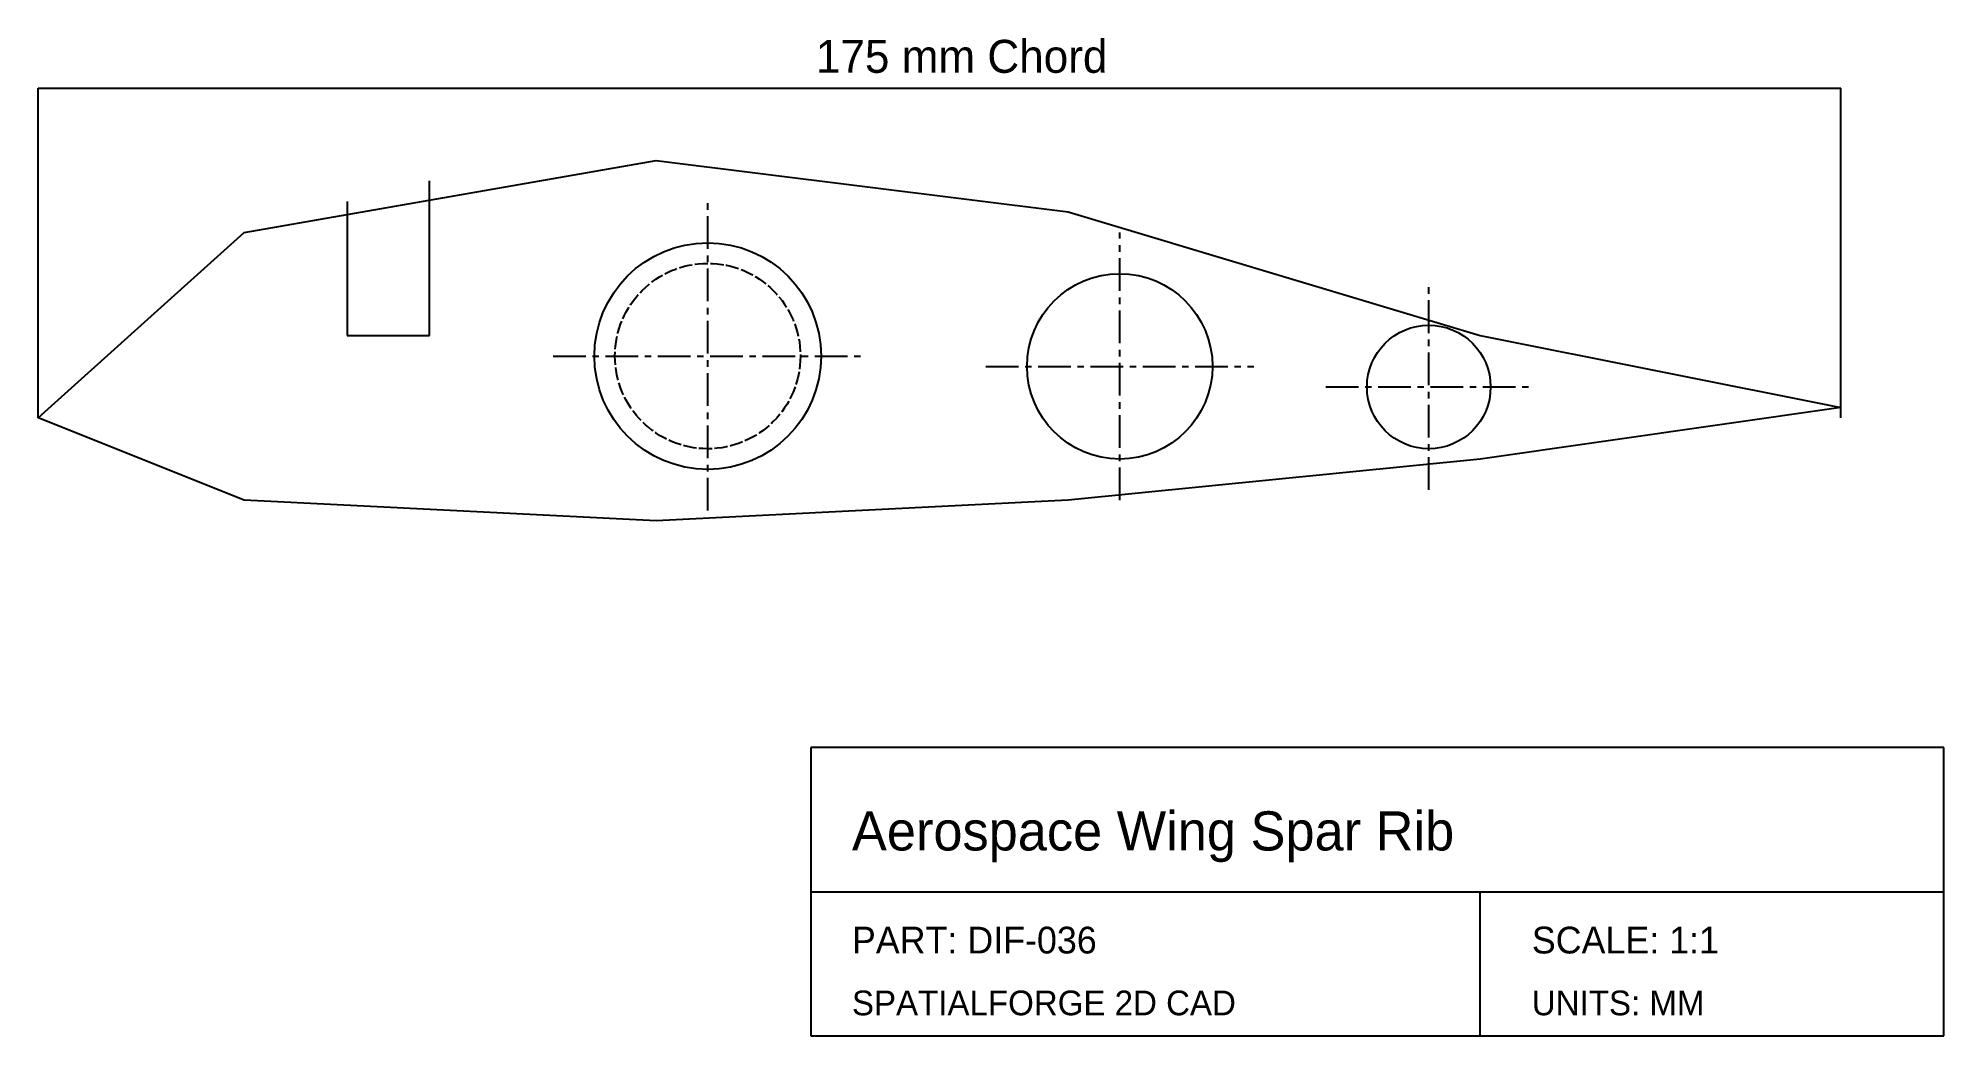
# Model space of a CAD drawing. Header units: millimetres. Extents: x 20 to 205, y -10 to 87.
import ezdxf

# ---------------------------------------------------------------- set-up
doc = ezdxf.new("R2010")
doc.units = ezdxf.units.MM
doc.linetypes.add('CENTER', pattern=[5.08, 3.175, -0.635, 0.635, -0.635])
doc.linetypes.add('DASHED', pattern=[1.524, 1.27, -0.254])
for name, color, linetype in [('CENTER', 1, 'CENTER'), ('DIM', 3, 'CONTINUOUS'), ('HIDDEN', 8, 'DASHED'), ('TITLE', 5, 'CONTINUOUS'), ('VISIBLE', 7, 'CONTINUOUS')]:
    doc.layers.add(name, color=color, linetype=linetype)

msp = doc.modelspace()

# ---------------------------------------------------------------- linework, layer by layer
at = {"layer": 'CENTER', "linetype": 'CENTER'}
for p, q in [((85, 41), (85, 71)), ((125, 42), (125, 68)), ((155, 43), (155, 63)), ((70, 56), (100, 56)), ((112, 55), (138, 55)), ((145, 53), (165, 53))]:
    msp.add_line(p, q, dxfattribs=at)
at = {"layer": 'DIM'}
for p, q in [((20, 50), (20, 82)), ((20, 82), (195, 82)), ((195, 50), (195, 82))]:
    msp.add_line(p, q, dxfattribs=at)
at = {"layer": 'HIDDEN'}
msp.add_circle((85, 56), 9, dxfattribs=at)
at = {"layer": 'TITLE', "linetype": 'CONTINUOUS'}
for p, q in [((205, 18), (95, 18)), ((95, 18), (95, -10)), ((205, -10), (205, 18)), ((95, -10), (205, -10))]:
    msp.add_line(p, q, dxfattribs=at)
at = {"layer": 'TITLE'}
for p, q in [((95, 4), (205, 4)), ((160, -10), (160, 4))]:
    msp.add_line(p, q, dxfattribs=at)
at = {"layer": 'VISIBLE', "linetype": 'CONTINUOUS'}
for p, q in [((40, 68), (80, 75)), ((80, 75), (120, 70)), ((120, 70), (160, 58)), ((20, 50), (40, 68)), ((160, 58), (195, 51)), ((40, 42), (20, 50)), ((195, 51), (160, 46)), ((160, 46), (120, 42)), ((80, 40), (40, 42)), ((120, 42), (80, 40))]:
    msp.add_line(p, q, dxfattribs=at)
at = {"layer": 'VISIBLE'}
for p, q in [((58, 58), (58, 73)), ((50, 71), (50, 58)), ((50, 58), (58, 58))]:
    msp.add_line(p, q, dxfattribs=at)
for centre, radius in [((85, 56), 11), ((125, 55), 9), ((155, 53), 6)]:
    msp.add_circle(centre, radius, dxfattribs=at)

# ---------------------------------------------------------------- texts
at = {"layer": 'DIM'}
msp.add_text('175 mm Chord', height=3.2, dxfattribs=at).set_placement((95.5, 83.5))
at = {"layer": 'TITLE'}
for s, height, p in [('Aerospace Wing Spar Rib', 3.8, (99, 8)), ('PART: DIF-036', 2.6, (99, -2)), ('SCALE: 1:1', 2.6, (165, -2)), ('SPATIALFORGE 2D CAD', 2.4, (99, -8)), ('UNITS: MM', 2.4, (165, -8))]:
    msp.add_text(s, height=height, dxfattribs=at).set_placement(p)

doc.saveas('drawing.dxf')
